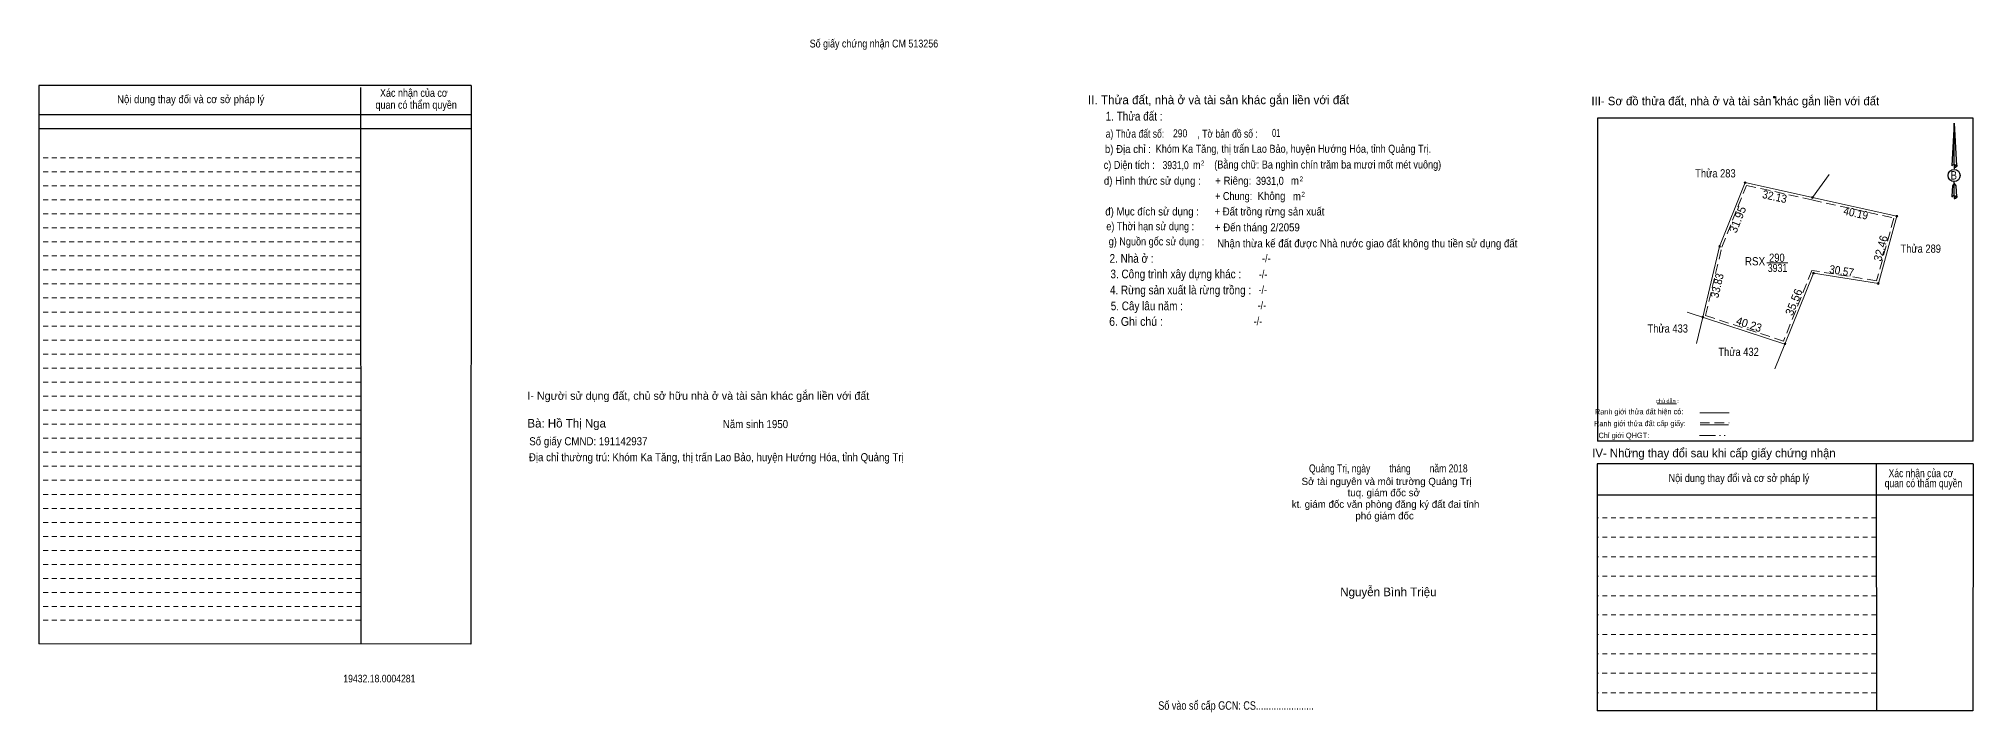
# Model space of a CAD drawing. Header units: metres. Extents: x 535677 to 536332, y 1839161 to 1839306.
# Drawn here: x 535677.5 to 535972.4, y 1839161.6 to 1839264.3 of the extents above; entities that cross this region are included whole.
import ezdxf
from ezdxf.enums import TextEntityAlignment as Align

# ---------------------------------------------------------------- set-up
doc = ezdxf.new("R2010")
doc.units = ezdxf.units.M
doc.header["$LTSCALE"] = 0.49
doc.header["$PDMODE"] = 32
doc.header["$PDSIZE"] = 0.245
for name, pattern in [('DASH_DOUBLE_DOT', [9.2, 5, -1.2, 0.3, -1.2, 0.3, -1.2]), ('MEDIUM_DASHED', [4.5, 3, -1.5]), ('SHORT_DASHED', [2.7, 1.5, -1.2])]:
    doc.linetypes.add(name, pattern=pattern)
for name, color, linetype in [('10', 7, 'Continuous'), ('23', 7, 'Continuous'), ('40', 7, 'Continuous')]:
    doc.layers.add(name, color=color, linetype=linetype)
for name, color, linetype, lineweight in [('15', 7, 'Continuous', 13), ('18', 7, 'Continuous', 25), ('28', 7, 'SHORT_DASHED', 13), ('55', 7, 'Continuous', 13)]:
    doc.layers.add(name, color=color, linetype=linetype, lineweight=lineweight)

msp = doc.modelspace()

# ---------------------------------------------------------------- hatches: boundary and pattern name
at = {"layer": '15'}
for points in [[(535937.7891, 1839242.3486, 1), (535937.527, 1839242.3486, 1)], [(535948.0684, 1839240.0712, 1), (535947.8063, 1839240.0712, 1)], [(535960.9266, 1839237.2237, 1), (535960.6645, 1839237.2237, 1)], [(535933.9028, 1839232.6264, 1), (535933.6407, 1839232.6264, 1)], [(535948.2093, 1839228.5631, 1), (535947.9472, 1839228.5631, 1)], [(535958.0987, 1839226.9706, 1), (535957.8366, 1839226.9706, 1)], [(535931.3306, 1839221.8424, 1), (535931.0684, 1839221.8424, 1)], [(535943.8643, 1839217.753, 1), (535943.6022, 1839217.753, 1)]]:
    msp.add_hatch(color=256, dxfattribs=at).paths.add_polyline_path(points)

# ---------------------------------------------------------------- linework, layer by layer
for p, q in [((535950.48, 1839243.58), (535947.93, 1839240.07)), ((535950.48, 1839243.58), (535947.93, 1839240.07)), ((535950.48, 1839243.58), (535947.93, 1839240.07)), ((535933.77, 1839232.63), (535931.2, 1839221.84)), ((535940.96, 1839230.14), (535944.19, 1839230.14)), ((535943.73, 1839217.75), (535948.08, 1839228.56)), ((535928.83, 1839222.61), (535943.73, 1839217.75)), ((535931.2, 1839221.84), (535930.24, 1839217.81)), ((535942.21, 1839213.97), (535943.73, 1839217.75))]:
    msp.add_line(p, q, dxfattribs=at)
at = {"layer": '15', "linetype": 'MEDIUM_DASHED'}
msp.add_lwpolyline([(535937.87, 1839241.93), (535947.85, 1839239.71), (535960.34, 1839236.95), (535957.7, 1839227.38), (535947.84, 1839228.97), (535943.51, 1839218.2), (535931.62, 1839222.08), (535934.12, 1839232.51)], close=True, dxfattribs=at)
at = {"layer": '15'}
msp.add_lwpolyline([(535948.08, 1839228.56), (535957.97, 1839226.97), (535960.79, 1839237.23), (535947.93, 1839240.07), (535937.65, 1839242.35), (535933.77, 1839232.63)], dxfattribs=at)
for centre in [(535937.6581, 1839242.3486), (535947.9374, 1839240.0712), (535960.7955, 1839237.2237), (535933.7718, 1839232.6264), (535948.0783, 1839228.5631), (535957.9677, 1839226.9706), (535931.1995, 1839221.8424), (535943.7332, 1839217.753)]:
    msp.add_circle(centre, 0.1311, dxfattribs=at)
at = {"layer": '18'}
for p, q in [((535969.51, 1839251.42), (535969.87, 1839244.89)), ((535969.51, 1839251.42), (535969.87, 1839244.89)), ((535969.51, 1839251.42), (535969.87, 1839244.89)), ((535969.23, 1839245.89), (535969.2, 1839244.89)), ((535969.51, 1839245.09), (535969.51, 1839244.82)), ((535969.51, 1839244.82), (535969.51, 1839244.67)), ((535969.51, 1839244.67), (535969.51, 1839244.44)), ((535969.51, 1839244.67), (535969.51, 1839244.44)), ((535969.51, 1839244.67), (535969.51, 1839244.44)), ((535969.51, 1839242.21), (535969.51, 1839242.52)), ((535969.51, 1839242.21), (535969.51, 1839242.52)), ((535969.51, 1839242.21), (535969.51, 1839242.52)), ((535969.51, 1839242.21), (535969.79, 1839241.84)), ((535969.51, 1839242.21), (535969.79, 1839241.84)), ((535969.51, 1839242.21), (535969.79, 1839241.84)), ((535969.79, 1839241.84), (535969.87, 1839240.16)), ((535969.79, 1839241.84), (535969.87, 1839240.16)), ((535969.79, 1839241.84), (535969.87, 1839240.16)), ((535969.51, 1839240.37), (535969.51, 1839240.11)), ((535969.51, 1839240.11), (535969.51, 1839239.94))]:
    msp.add_line(p, q, dxfattribs=at)
for points in [[(535969.51, 1839245.09), (535969.51, 1839251.42), (535969.23, 1839245.89)], [(535969.51, 1839240.37), (535969.51, 1839242.21), (535969.3, 1839241.84), (535969.23, 1839241.15), (535969.2, 1839240.16)]]:
    msp.add_lwpolyline(points, dxfattribs=at)
for centre, start_param, end_param in [((535969.5277, 1839244.8695), 1.57079633, 3.07445202), ((535969.5277, 1839244.8695), 0.06714063, 1.57079633), ((535969.5277, 1839244.8695), 4.71238898, 6.28318531), ((535969.5277, 1839240.124), 2.49106941, 3.07427841), ((535969.5277, 1839240.124), 1.57079633, 2.49106941), ((535969.5277, 1839240.124), 0.06714063, 1.57079633), ((535969.5277, 1839240.124), 4.71238898, 6.28318531)]:
    msp.add_ellipse(centre, major_axis=(0.3352, 0), ratio=0.655448, start_param=start_param, end_param=end_param, dxfattribs=at)
msp.add_ellipse((535969.5274, 1839243.4368), major_axis=(0, 0.9298), ratio=0.983453, dxfattribs=at)
for p in [(535969.87, 1839244.89), (535969.87, 1839240.16)]:
    msp.add_point(p, dxfattribs=at)
at = {"layer": '28', "linetype": 'Continuous', "lineweight": 25}
for p, q in [((535743.42, 1839257.14), (535677.47, 1839257.14)), ((535726.53, 1839256.87), (535726.57, 1839172.02)), ((535743.42, 1839257.14), (535743.35, 1839172.01)), ((535743.42, 1839252.7), (535677.56, 1839252.7)), ((535743.42, 1839252.7), (535677.56, 1839252.7)), ((535743.42, 1839250.56), (535677.56, 1839250.56)), ((535915.17, 1839252.19), (535915.17, 1839202.94)), ((535972.45, 1839202.94), (535915.17, 1839202.94)), ((535957.65, 1839199.47), (535957.7, 1839161.84)), ((535972.41, 1839199.47), (535972.37, 1839161.84)), ((535972.37, 1839194.69), (535915.08, 1839194.69)), ((535743.35, 1839172.01), (535677.47, 1839172.06)), ((535972.37, 1839161.84), (535915.08, 1839161.84))]:
    msp.add_line(p, q, dxfattribs=at)
at = {"layer": '28'}
for p, q in [((535726.53, 1839246.15), (535677.47, 1839246.15)), ((535726.53, 1839244.01), (535677.47, 1839244.01)), ((535726.53, 1839241.88), (535677.47, 1839241.88)), ((535726.53, 1839239.72), (535677.47, 1839239.72)), ((535726.53, 1839237.6), (535677.47, 1839237.6)), ((535726.53, 1839235.46), (535677.47, 1839235.46)), ((535726.53, 1839233.3), (535677.47, 1839233.3)), ((535726.53, 1839231.2), (535677.47, 1839231.2)), ((535726.53, 1839229.04), (535677.47, 1839229.04)), ((535726.53, 1839226.91), (535677.47, 1839226.91)), ((535726.53, 1839224.78), (535677.47, 1839224.78)), ((535726.53, 1839222.62), (535677.47, 1839222.62)), ((535726.53, 1839220.47), (535677.47, 1839220.47)), ((535726.53, 1839218.35), (535677.47, 1839218.35)), ((535726.53, 1839216.21), (535677.47, 1839216.21)), ((535726.53, 1839214.08), (535677.47, 1839214.08)), ((535726.53, 1839211.94), (535677.47, 1839211.94)), ((535726.53, 1839209.82), (535677.47, 1839209.82)), ((535726.53, 1839207.68), (535677.47, 1839207.68)), ((535726.53, 1839205.53), (535677.47, 1839205.53)), ((535726.53, 1839203.39), (535677.47, 1839203.39)), ((535726.53, 1839201.26), (535677.47, 1839201.26)), ((535726.53, 1839199.11), (535677.47, 1839199.11)), ((535726.53, 1839196.97), (535677.47, 1839196.97)), ((535726.53, 1839194.83), (535677.47, 1839194.83)), ((535726.53, 1839192.68), (535677.47, 1839192.68)), ((535726.53, 1839190.56), (535677.47, 1839190.56)), ((535957.65, 1839191.24), (535915.08, 1839191.24)), ((535726.53, 1839188.42), (535677.47, 1839188.42)), ((535726.53, 1839186.29), (535677.47, 1839186.29)), ((535957.65, 1839188.29), (535915.08, 1839188.29)), ((535726.53, 1839184.14), (535677.47, 1839184.14)), ((535957.65, 1839185.3), (535915.08, 1839185.3)), ((535726.53, 1839182.01), (535677.47, 1839182.01)), ((535726.53, 1839179.89), (535677.47, 1839179.89)), ((535957.65, 1839182.34), (535915.08, 1839182.34)), ((535726.53, 1839177.73), (535677.47, 1839177.73)), ((535957.65, 1839179.38), (535915.08, 1839179.38)), ((535726.53, 1839175.63), (535677.47, 1839175.63)), ((535957.65, 1839176.46), (535915.08, 1839176.46)), ((535957.65, 1839173.48), (535915.08, 1839173.48)), ((535957.65, 1839170.53), (535915.08, 1839170.53)), ((535957.62, 1839167.56), (535915.08, 1839167.56)), ((535957.62, 1839164.6), (535915.08, 1839164.6))]:
    msp.add_line(p, q, dxfattribs=at)
at = {"layer": '28', "linetype": 'Continuous', "lineweight": 25}
for points in [[(535743.42, 1839257.14), (535677.47, 1839257.14), (535677.47, 1839172.06)], [(535972.45, 1839202.94), (535972.45, 1839252.19), (535915.17, 1839252.19)], [(535972.41, 1839199.47), (535915.08, 1839199.47), (535915.08, 1839161.84)]]:
    msp.add_lwpolyline(points, dxfattribs=at)
at = {"layer": '28'}
msp.add_point((535942.09, 1839255.38), dxfattribs=at)
at = {"layer": '55'}
for p, q in [((535924.23, 1839208.62), (535927.21, 1839208.65)), ((535930.76, 1839207.25), (535935.25, 1839207.25)), ((535930.78, 1839205.42), (535935.1, 1839205.42)), ((535930.78, 1839205.42), (535935.1, 1839205.42))]:
    msp.add_line(p, q, dxfattribs=at)
at = {"layer": '55', "linetype": 'DASH_DOUBLE_DOT'}
msp.add_line((535930.71, 1839203.79), (535935.21, 1839203.79), dxfattribs=at)
at = {"layer": '55', "linetype": 'MEDIUM_DASHED'}
msp.add_line((535930.78, 1839205.72), (535935.22, 1839205.72), dxfattribs=at)

# ---------------------------------------------------------------- texts
at = {"layer": '10', "width": 0.9}
msp.add_text('Nhận thừa kế đất được Nhà nước giao đất không thu tiền sử dụng đất', height=1.22, dxfattribs=at).set_placement((535857.16, 1839232.48))
at = {"layer": '15'}
for s, width, p in [('Thửa 283', 0.85, (535933.13, 1839243.14)), ('Thửa 289', 0.85, (535964.435, 1839231.66)), ('RSX', 0.9, (535939.165, 1839229.74)), ('RSX', 0.9, (535939.165, 1839229.74)), ('3931', 0.8, (535942.6, 1839228.72)), ('290', 0.85, (535942.5, 1839230.28)), ('Thửa 433', 0.85, (535925.86, 1839219.49)), ('Thửa 432', 0.85, (535936.66, 1839215.93))]:
    msp.add_text(s, height=1.25, dxfattribs=dict(at, width=width)).set_placement(p, align=Align.CENTER)
for s, rotation, p in [('31.95', 68.212, (535937.0867, 1839236.493)), ('35.56', 68.103, (535945.6585, 1839223.9019))]:
    msp.add_text(s, height=1.25, rotation=rotation, dxfattribs=at).set_placement(p, align=Align.CENTER)
for s, rotation, width, p in [('32.13', 347.508, 0.9, (535942.0248, 1839239.6146)), ('40.19', 347.513, 0.9, (535954.4099, 1839237.0893)), ('32.46', 74.581, 0.95, (535958.9378, 1839232.1638)), ('33.83', 76.584, 0.9, (535933.9872, 1839226.505)), ('30.57', 350.852, 0.9, (535952.2706, 1839228.2788)), ('40.23', 341.93, 0.95, (535938.0561, 1839220.1446))]:
    msp.add_text(s, height=1.25, rotation=rotation, dxfattribs=dict(at, width=width)).set_placement(p, align=Align.CENTER)
at = {"layer": '18'}
for s, height, p in [('II. Thửa đất, nhà ở và tài sản khác gắn liền với đất', 1.33, (535857.36, 1839254.3)), ('Bà: Hồ Thị Nga  ', 1.31, (535758.465, 1839205.02)), ('Sở tài nguyên và môi trường Quảng Trị', 1.108, (535882.985, 1839196.25)), ('tuq. giám đốc sở', 1.109, (535882.565, 1839194.53)), ('kt. giám đốc văn phòng đăng ký đất đai tỉnh', 1.109, (535882.83, 1839192.78)), ('phó giám đốc', 1.109, (535882.685, 1839191.01)), ('Nguyễn Bình Triệu', 1.317, (535883.265, 1839179.31))]:
    msp.add_text(s, height=height, dxfattribs=at).set_placement(p, align=Align.CENTER)
for s, height, width, p in [('a) Thửa đất số:              , Tờ bản đồ số : ', 1.219, 0.8, (535851.935, 1839249.2)), ('1. Thửa đất :', 1.33, 0.85, (535844.49, 1839251.81)), ('b) Địa chỉ : ', 1.219, 0.9, (535843.745, 1839246.86)), ('c) Diện tích :                                                   ', 1.219, 0.85, (535853.565, 1839244.44)), ('3931,0', 1.22, 0.8, (535850.825, 1839244.41)), (' m', 1.219, 0.85, (535853.85, 1839244.45)), ('2', 0.7383, 0.75, (535854.96, 1839244.98)), ('(Bằng chữ: Ba nghìn chín trăm ba mươi mốt mét vuông)', 1.22, 0.85, (535874.015, 1839244.5)), ('d) Hình thức sử dụng :', 1.219, 0.9, (535847.27, 1839242.03)), ('+ Riêng: ', 1.219, 0.9, (535859.82, 1839242.04)), ('3931,0', 1.22, 0.85, (535865.19, 1839242.01)), (' m', 1.219, 0.9, (535868.8, 1839242.04)), ('2', 0.7383, 0.8, (535869.99, 1839242.55)), ('B', 1.277, 0.85, (535969.475, 1839242.82)), ('đ) Mục đích sử dụng :', 1.219, 0.9, (535847.235, 1839237.34)), ('+ Đất trồng rừng sản xuất', 1.22, 0.9, (535865.125, 1839237.34)), ('       + Chung:', 1.219, 0.85, (535858.325, 1839239.69)), ('Không', 1.219, 0.9, (535865.445, 1839239.71)), (' m', 1.219, 0.9, (535869.11, 1839239.66)), ('2', 0.7383, 0.8, (535870.27, 1839240.21)), ('e) Thời hạn sử dụng :', 1.219, 0.85, (535846.95, 1839235.09)), ('+ Đến tháng 2/2059', 1.22, 0.9, (535863.285, 1839234.92)), ('g) Nguồn gốc sử dụng :', 1.219, 0.85, (535847.905, 1839232.78)), ('2. Nhà ở :', 1.33, 0.85, (535844.105, 1839230.13)), ('3. Công trình xây dựng khác :', 1.33, 0.85, (535850.85, 1839227.76)), ('4. Rừng sản xuất là rừng trồng :', 1.33, 0.85, (535851.575, 1839225.32)), ('5. Cây lâu năm :', 1.33, 0.85, (535846.435, 1839222.89)), ('6. Ghi chú :', 1.33, 0.9, (535844.785, 1839220.52)), ('Quảng Trị, ngày        tháng        năm 2018', 1.218, 0.8, (535883.255, 1839198.18)), ('19432.18.0004281', 1.16, 0.85, (535729.415, 1839166.17)), ('Số vào sổ cấp GCN: CS.......................', 1.291, 0.8, (535860.035, 1839162))]:
    msp.add_text(s, height=height, dxfattribs=dict(at, width=width)).set_placement(p, align=Align.CENTER)
at = {"layer": '18', "width": 0.85}
msp.add_text(' Khóm Ka Tăng, thị trấn Lao Bảo, huyện Hướng Hóa, tỉnh Quảng Trị.', height=1.22, dxfattribs=at).set_placement((535847.4, 1839246.9))
at = {"layer": '23'}
for s, width, p in [('290', 0.8, (535851.515, 1839249.25)), ('01', 0.7, (535866.16, 1839249.32))]:
    msp.add_text(s, height=1.22, dxfattribs=dict(at, width=width)).set_placement(p, align=Align.CENTER)
at = {"layer": '28'}
for s, height, width, p in [('Xác nhận của cơ', 1.204, 0.85, (535734.675, 1839255.43)), ('Xác nhận của cơ', 1.204, 0.85, (535734.675, 1839255.43)), ('Nội dung thay đổi và cơ sở pháp lý', 1.204, 0.9, (535700.655, 1839254.46)), ('Nội dung thay đổi và cơ sở pháp lý', 1.204, 0.9, (535700.655, 1839254.46)), (' quan có thẩm quyền', 1.204, 0.85, (535734.835, 1839253.61)), (' quan có thẩm quyền', 1.204, 0.85, (535734.835, 1839253.61)), ('-/-', 1.219, 0.85, (535864.65, 1839230.2)), ('-/-', 1.219, 0.85, (535864.16, 1839227.79)), ('-/-', 1.219, 0.85, (535863.97, 1839223.03)), ('-/-', 1.219, 0.85, (535864.11, 1839225.41)), ('-/-', 1.219, 0.85, (535863.37, 1839220.61)), ('Nội dung thay đổi và cơ sở pháp lý', 1.219, 0.85, (535936.72, 1839196.71)), ('Xác nhận của cơ', 1.219, 0.8, (535964.455, 1839197.45)), (' quan có thẩm quyền', 1.219, 0.8, (535964.665, 1839195.92))]:
    msp.add_text(s, height=height, dxfattribs=dict(at, width=width)).set_placement(p, align=Align.CENTER)
for s, height, p in [('III- Sơ đồ thửa đất, nhà ở và tài sản khác gắn liền với đất', 1.293, (535936.16, 1839254.14)), ('I- Người sử dụng đất, chủ sở hữu nhà ở và tài sản khác gắn liền với đất', 1.221, (535778.05, 1839209.25)), ('IV- Những thay đổi sau khi cấp giấy chứng nhận', 1.293, (535932.905, 1839200.48))]:
    msp.add_text(s, height=height, dxfattribs=at).set_placement(p, align=Align.CENTER)
at = {"layer": '28', "width": 0.9}
for s, p in [('Năm sinh 1950', (535781.78, 1839204.93)), ('Số giấy CMND: 191142937', (535752.27, 1839202.31)), ('Địa chỉ thường trú: Khóm Ka Tăng, thị trấn Lao Bảo, huyện Hướng Hóa, tỉnh Quảng Trị', (535752.21, 1839199.88))]:
    msp.add_text(s, height=1.23, dxfattribs=at).set_placement(p)
at = {"layer": '40', "width": 0.85}
msp.add_text('Số giấy chứng nhận CM 513256', height=1.197, dxfattribs=at).set_placement((535804.825, 1839262.95), align=Align.CENTER)
at = {"layer": '55'}
msp.add_text('chú dẫn :', height=0.6113, rotation=359.974, dxfattribs=at).set_placement((535925.7999, 1839208.7492), align=Align.CENTER)
for s, height, width, p in [('Ranh giới thửa đất hiện có:', 0.8316, 0.8, (535921.499, 1839207.0229)), ('Chỉ giới QHGT:', 0.8281, 0.85, (535919.169, 1839203.4077)), ('Ranh giới thửa đất cấp giấy:', 0.8281, 0.8, (535921.619, 1839205.2234))]:
    msp.add_text(s, height=height, rotation=0.135, dxfattribs=dict(at, width=width)).set_placement(p, align=Align.CENTER)

doc.saveas('drawing.dxf')
